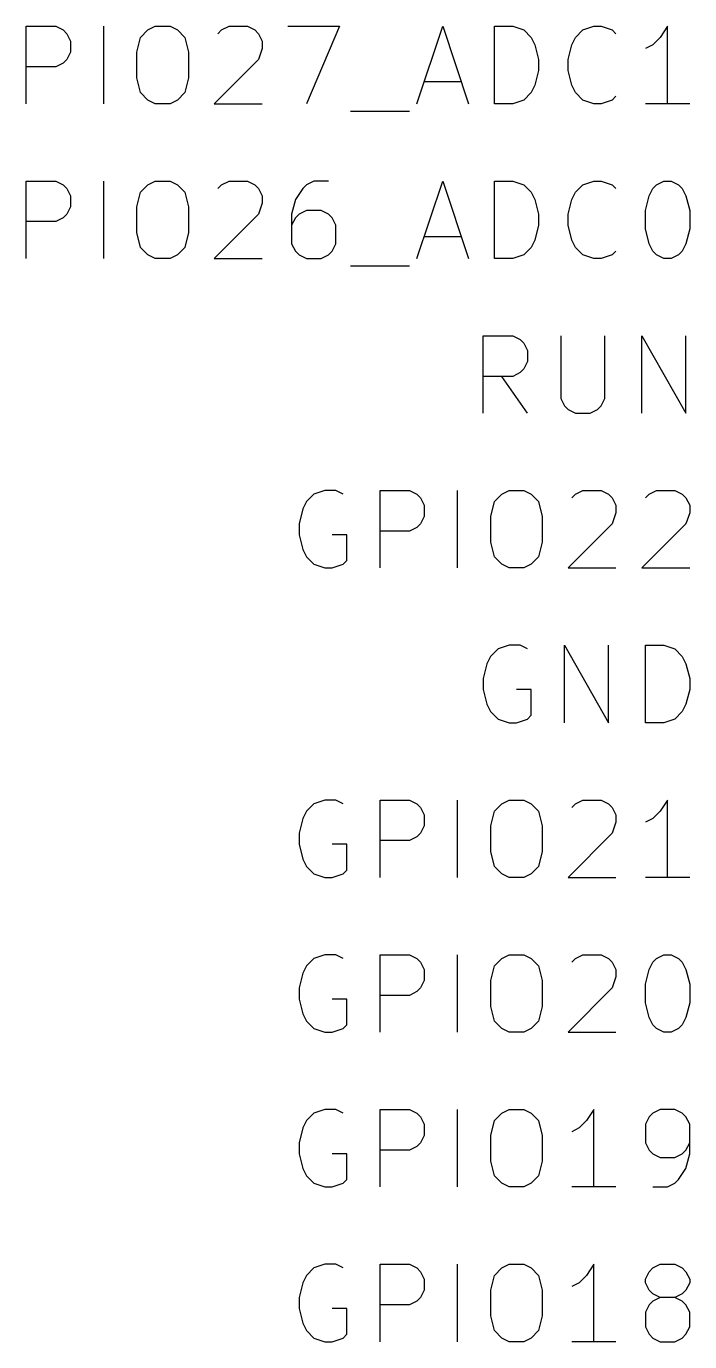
# Model space of a CAD drawing. Extents: x 0.4 to 11.3, y -7.9 to -0.4.
# Drawn here: x 5.742 to 6.17, y -3.173 to -2.323 of the extents above; entities that cross this region are included whole.
import ezdxf

# ---------------------------------------------------------------- set-up
doc = ezdxf.new("R2010")
doc.units = 0
doc.header["$MEASUREMENT"] = 0
doc.layers.add('CYAN2', color=4, linetype='CONTINUOUS')

msp = doc.modelspace()

# ---------------------------------------------------------------- linework, layer by layer
at = {"layer": 'CYAN2', "linetype": 'CONTINUOUS'}
for p, q in [((5.7419, -2.37313), (5.7419, -2.32313)), ((5.7419, -2.32313), (5.76095, -2.32313)), ((5.7419, -2.37313), (5.7419, -2.32313)), ((5.7419, -2.32313), (5.76095, -2.32313)), ((5.76095, -2.32313), (5.76571, -2.32551)), ((5.76095, -2.32313), (5.76571, -2.32551)), ((5.76571, -2.32551), (5.76809, -2.32789)), ((5.76571, -2.32551), (5.76809, -2.32789)), ((5.76809, -2.32789), (5.77047, -2.33265)), ((5.76809, -2.32789), (5.77047, -2.33265)), ((5.7919, -2.37313), (5.7919, -2.32313)), ((5.7919, -2.37313), (5.7919, -2.32313)), ((5.81571, -2.33028), (5.82048, -2.32551)), ((5.81571, -2.33028), (5.82048, -2.32551)), ((5.82048, -2.32551), (5.82524, -2.32313)), ((5.82048, -2.32551), (5.82524, -2.32313)), ((5.82524, -2.32313), (5.83476, -2.32313)), ((5.82524, -2.32313), (5.83476, -2.32313)), ((5.83476, -2.32313), (5.83952, -2.32551)), ((5.83476, -2.32313), (5.83952, -2.32551)), ((5.83952, -2.32551), (5.84428, -2.33028)), ((5.83952, -2.32551), (5.84428, -2.33028)), ((5.86572, -2.32789), (5.86809, -2.32551)), ((5.86572, -2.32789), (5.86809, -2.32551)), ((5.86809, -2.32551), (5.87286, -2.32313)), ((5.86809, -2.32551), (5.87286, -2.32313)), ((5.87286, -2.32313), (5.88476, -2.32313)), ((5.87286, -2.32313), (5.88476, -2.32313)), ((5.88476, -2.32313), (5.88952, -2.32551)), ((5.88476, -2.32313), (5.88952, -2.32551)), ((5.88952, -2.32551), (5.89191, -2.32789)), ((5.88952, -2.32551), (5.89191, -2.32789)), ((5.89191, -2.32789), (5.89429, -2.33265)), ((5.89191, -2.32789), (5.89429, -2.33265)), ((5.91095, -2.32313), (5.94428, -2.32313)), ((5.91095, -2.32313), (5.94428, -2.32313)), ((5.94428, -2.32313), (5.92286, -2.37313)), ((5.94428, -2.32313), (5.92286, -2.37313)), ((5.99428, -2.37313), (6.01095, -2.32313)), ((5.99428, -2.37313), (6.01095, -2.32313)), ((6.01095, -2.32313), (6.02762, -2.37313)), ((6.01095, -2.32313), (6.02762, -2.37313)), ((6.04428, -2.37313), (6.04428, -2.32313)), ((6.04428, -2.32313), (6.05619, -2.32313)), ((6.04428, -2.37313), (6.04428, -2.32313)), ((6.04428, -2.32313), (6.05619, -2.32313)), ((6.05619, -2.32313), (6.06333, -2.32551)), ((6.05619, -2.32313), (6.06333, -2.32551)), ((6.06333, -2.32551), (6.06809, -2.33028)), ((6.06333, -2.32551), (6.06809, -2.33028)), ((6.09667, -2.33028), (6.10143, -2.32551)), ((6.09667, -2.33028), (6.10143, -2.32551)), ((6.10143, -2.32551), (6.10857, -2.32313)), ((6.10143, -2.32551), (6.10857, -2.32313)), ((6.10857, -2.32313), (6.11333, -2.32313)), ((6.10857, -2.32313), (6.11333, -2.32313)), ((6.11333, -2.32313), (6.12048, -2.32551)), ((6.11333, -2.32313), (6.12048, -2.32551)), ((6.12048, -2.32551), (6.12285, -2.32789)), ((6.12048, -2.32551), (6.12285, -2.32789)), ((6.15619, -2.32313), (6.15143, -2.33028)), ((6.15619, -2.32313), (6.15143, -2.33028)), ((6.15619, -2.37313), (6.15619, -2.32313)), ((6.15619, -2.37313), (6.15619, -2.32313)), ((5.77047, -2.33265), (5.77047, -2.3398)), ((5.77047, -2.33265), (5.77047, -2.3398)), ((5.81333, -2.3398), (5.81571, -2.33028)), ((5.81333, -2.3398), (5.81571, -2.33028)), ((5.84428, -2.33028), (5.84667, -2.3398)), ((5.84428, -2.33028), (5.84667, -2.3398)), ((5.89429, -2.33742), (5.89191, -2.34456)), ((5.89429, -2.33742), (5.89191, -2.34456)), ((5.89429, -2.33265), (5.89429, -2.33742)), ((5.89429, -2.33265), (5.89429, -2.33742)), ((6.06809, -2.33028), (6.07048, -2.33504)), ((6.06809, -2.33028), (6.07048, -2.33504)), ((6.07048, -2.33504), (6.07285, -2.34456)), ((6.07048, -2.33504), (6.07285, -2.34456)), ((6.09191, -2.34456), (6.09428, -2.33504)), ((6.09191, -2.34456), (6.09428, -2.33504)), ((6.09428, -2.33504), (6.09667, -2.33028)), ((6.09428, -2.33504), (6.09667, -2.33028)), ((6.14667, -2.33504), (6.14191, -2.33742)), ((6.14667, -2.33504), (6.14191, -2.33742)), ((6.15143, -2.33028), (6.14667, -2.33504)), ((6.15143, -2.33028), (6.14667, -2.33504)), ((5.76809, -2.34456), (5.76571, -2.34694)), ((5.76809, -2.34456), (5.76571, -2.34694)), ((5.77047, -2.3398), (5.76809, -2.34456)), ((5.77047, -2.3398), (5.76809, -2.34456)), ((5.81333, -2.35646), (5.81333, -2.3398)), ((5.81333, -2.35646), (5.81333, -2.3398)), ((5.84667, -2.3398), (5.84667, -2.35646)), ((5.84667, -2.3398), (5.84667, -2.35646)), ((5.89191, -2.34456), (5.86333, -2.37313)), ((5.89191, -2.34456), (5.86333, -2.37313)), ((6.07285, -2.34456), (6.07285, -2.3517)), ((6.07285, -2.34456), (6.07285, -2.3517)), ((6.09191, -2.3517), (6.09191, -2.34456)), ((6.09191, -2.3517), (6.09191, -2.34456)), ((5.76095, -2.34932), (5.7419, -2.34932)), ((5.76095, -2.34932), (5.7419, -2.34932)), ((5.76571, -2.34694), (5.76095, -2.34932)), ((5.76571, -2.34694), (5.76095, -2.34932)), ((6.07285, -2.3517), (6.07048, -2.36122)), ((6.07285, -2.3517), (6.07048, -2.36122)), ((6.09428, -2.36122), (6.09191, -2.3517)), ((6.09428, -2.36122), (6.09191, -2.3517)), ((5.81571, -2.36599), (5.81333, -2.35646)), ((5.81571, -2.36599), (5.81333, -2.35646)), ((5.84667, -2.35646), (5.84428, -2.36599)), ((5.84667, -2.35646), (5.84428, -2.36599)), ((5.99905, -2.35885), (6.02285, -2.35885)), ((5.99905, -2.35885), (6.02285, -2.35885)), ((6.07048, -2.36122), (6.06809, -2.36599)), ((6.07048, -2.36122), (6.06809, -2.36599)), ((6.09667, -2.36599), (6.09428, -2.36122)), ((6.09667, -2.36599), (6.09428, -2.36122)), ((5.82048, -2.37075), (5.81571, -2.36599)), ((5.82048, -2.37075), (5.81571, -2.36599)), ((5.82524, -2.37313), (5.82048, -2.37075)), ((5.82524, -2.37313), (5.82048, -2.37075)), ((5.83952, -2.37075), (5.83476, -2.37313)), ((5.83952, -2.37075), (5.83476, -2.37313)), ((5.84428, -2.36599), (5.83952, -2.37075)), ((5.84428, -2.36599), (5.83952, -2.37075)), ((6.06333, -2.37075), (6.05619, -2.37313)), ((6.06333, -2.37075), (6.05619, -2.37313)), ((6.06809, -2.36599), (6.06333, -2.37075)), ((6.06809, -2.36599), (6.06333, -2.37075)), ((6.10143, -2.37075), (6.09667, -2.36599)), ((6.10143, -2.37075), (6.09667, -2.36599)), ((6.10857, -2.37313), (6.10143, -2.37075)), ((6.10857, -2.37313), (6.10143, -2.37075)), ((6.12048, -2.37075), (6.11333, -2.37313)), ((6.12048, -2.37075), (6.11333, -2.37313)), ((6.12285, -2.36837), (6.12048, -2.37075)), ((6.12285, -2.36837), (6.12048, -2.37075)), ((5.83476, -2.37313), (5.82524, -2.37313)), ((5.83476, -2.37313), (5.82524, -2.37313)), ((5.86333, -2.37313), (5.89429, -2.37313)), ((5.86333, -2.37313), (5.89429, -2.37313)), ((5.95143, -2.37789), (5.98952, -2.37789)), ((5.95143, -2.37789), (5.98952, -2.37789)), ((6.05619, -2.37313), (6.04428, -2.37313)), ((6.05619, -2.37313), (6.04428, -2.37313)), ((6.11333, -2.37313), (6.10857, -2.37313)), ((6.11333, -2.37313), (6.10857, -2.37313)), ((6.17048, -2.37313), (6.14191, -2.37313)), ((6.17048, -2.37313), (6.14191, -2.37313)), ((5.7419, -2.47313), (5.7419, -2.42313)), ((5.7419, -2.42313), (5.76095, -2.42313)), ((5.7419, -2.47313), (5.7419, -2.42313)), ((5.7419, -2.42313), (5.76095, -2.42313)), ((5.76095, -2.42313), (5.76571, -2.42551)), ((5.76095, -2.42313), (5.76571, -2.42551)), ((5.76571, -2.42551), (5.76809, -2.42789)), ((5.76571, -2.42551), (5.76809, -2.42789)), ((5.76809, -2.42789), (5.77047, -2.43265)), ((5.76809, -2.42789), (5.77047, -2.43265)), ((5.7919, -2.47313), (5.7919, -2.42313)), ((5.7919, -2.47313), (5.7919, -2.42313)), ((5.81333, -2.4398), (5.81571, -2.43028)), ((5.81333, -2.4398), (5.81571, -2.43028)), ((5.81571, -2.43028), (5.82048, -2.42551)), ((5.81571, -2.43028), (5.82048, -2.42551)), ((5.82048, -2.42551), (5.82524, -2.42313)), ((5.82048, -2.42551), (5.82524, -2.42313)), ((5.82524, -2.42313), (5.83476, -2.42313)), ((5.82524, -2.42313), (5.83476, -2.42313)), ((5.83476, -2.42313), (5.83952, -2.42551)), ((5.83476, -2.42313), (5.83952, -2.42551)), ((5.83952, -2.42551), (5.84428, -2.43028)), ((5.83952, -2.42551), (5.84428, -2.43028)), ((5.84428, -2.43028), (5.84667, -2.4398)), ((5.84428, -2.43028), (5.84667, -2.4398)), ((5.86572, -2.42789), (5.86809, -2.42551)), ((5.86572, -2.42789), (5.86809, -2.42551)), ((5.86809, -2.42551), (5.87286, -2.42313)), ((5.86809, -2.42551), (5.87286, -2.42313)), ((5.87286, -2.42313), (5.88476, -2.42313)), ((5.87286, -2.42313), (5.88476, -2.42313)), ((5.88476, -2.42313), (5.88952, -2.42551)), ((5.88476, -2.42313), (5.88952, -2.42551)), ((5.88952, -2.42551), (5.89191, -2.42789)), ((5.88952, -2.42551), (5.89191, -2.42789)), ((5.89191, -2.42789), (5.89429, -2.43265)), ((5.89191, -2.42789), (5.89429, -2.43265)), ((5.92048, -2.42789), (5.91571, -2.43504)), ((5.92048, -2.42789), (5.91571, -2.43504)), ((5.92286, -2.42551), (5.92048, -2.42789)), ((5.92286, -2.42551), (5.92048, -2.42789)), ((5.92762, -2.42313), (5.92286, -2.42551)), ((5.92762, -2.42313), (5.92286, -2.42551)), ((5.93714, -2.42313), (5.92762, -2.42313)), ((5.93714, -2.42313), (5.92762, -2.42313)), ((5.99428, -2.47313), (6.01095, -2.42313)), ((5.99428, -2.47313), (6.01095, -2.42313)), ((6.01095, -2.42313), (6.02762, -2.47313)), ((6.01095, -2.42313), (6.02762, -2.47313)), ((6.04428, -2.47313), (6.04428, -2.42313)), ((6.04428, -2.42313), (6.05619, -2.42313)), ((6.04428, -2.47313), (6.04428, -2.42313)), ((6.04428, -2.42313), (6.05619, -2.42313)), ((6.05619, -2.42313), (6.06333, -2.42551)), ((6.05619, -2.42313), (6.06333, -2.42551)), ((6.06333, -2.42551), (6.06809, -2.43028)), ((6.06333, -2.42551), (6.06809, -2.43028)), ((6.06809, -2.43028), (6.07048, -2.43504)), ((6.06809, -2.43028), (6.07048, -2.43504)), ((6.09428, -2.43504), (6.09667, -2.43028)), ((6.09428, -2.43504), (6.09667, -2.43028)), ((6.09667, -2.43028), (6.10143, -2.42551)), ((6.09667, -2.43028), (6.10143, -2.42551)), ((6.10143, -2.42551), (6.10857, -2.42313)), ((6.10143, -2.42551), (6.10857, -2.42313)), ((6.10857, -2.42313), (6.11333, -2.42313)), ((6.10857, -2.42313), (6.11333, -2.42313)), ((6.11333, -2.42313), (6.12048, -2.42551)), ((6.11333, -2.42313), (6.12048, -2.42551)), ((6.12048, -2.42551), (6.12285, -2.42789)), ((6.12048, -2.42551), (6.12285, -2.42789)), ((6.14428, -2.43265), (6.14667, -2.42789)), ((6.14428, -2.43265), (6.14667, -2.42789)), ((6.14667, -2.42789), (6.14905, -2.42551)), ((6.14667, -2.42789), (6.14905, -2.42551)), ((6.14905, -2.42551), (6.15381, -2.42313)), ((6.14905, -2.42551), (6.15381, -2.42313)), ((6.15381, -2.42313), (6.15857, -2.42313)), ((6.15381, -2.42313), (6.15857, -2.42313)), ((6.15857, -2.42313), (6.16333, -2.42551)), ((6.15857, -2.42313), (6.16333, -2.42551)), ((6.16333, -2.42551), (6.16571, -2.42789)), ((6.16333, -2.42551), (6.16571, -2.42789)), ((6.16571, -2.42789), (6.16809, -2.43265)), ((6.16571, -2.42789), (6.16809, -2.43265)), ((5.77047, -2.43265), (5.77047, -2.4398)), ((5.77047, -2.43265), (5.77047, -2.4398)), ((5.89429, -2.43742), (5.89191, -2.44456)), ((5.89429, -2.43742), (5.89191, -2.44456)), ((5.89429, -2.43265), (5.89429, -2.43742)), ((5.89429, -2.43265), (5.89429, -2.43742)), ((5.91571, -2.43504), (5.91333, -2.44456)), ((5.91571, -2.43504), (5.91333, -2.44456)), ((6.07048, -2.43504), (6.07285, -2.44456)), ((6.07048, -2.43504), (6.07285, -2.44456)), ((6.09191, -2.44456), (6.09428, -2.43504)), ((6.09191, -2.44456), (6.09428, -2.43504)), ((6.14191, -2.44218), (6.14428, -2.43265)), ((6.14191, -2.44218), (6.14428, -2.43265)), ((6.16809, -2.43265), (6.17048, -2.44218)), ((6.16809, -2.43265), (6.17048, -2.44218)), ((5.76571, -2.44694), (5.76095, -2.44932)), ((5.76571, -2.44694), (5.76095, -2.44932)), ((5.76809, -2.44456), (5.76571, -2.44694)), ((5.76809, -2.44456), (5.76571, -2.44694)), ((5.77047, -2.4398), (5.76809, -2.44456)), ((5.77047, -2.4398), (5.76809, -2.44456)), ((5.81333, -2.45646), (5.81333, -2.4398)), ((5.81333, -2.45646), (5.81333, -2.4398)), ((5.84667, -2.4398), (5.84667, -2.45646)), ((5.84667, -2.4398), (5.84667, -2.45646)), ((5.89191, -2.44456), (5.86333, -2.47313)), ((5.89191, -2.44456), (5.86333, -2.47313)), ((5.91333, -2.44456), (5.91333, -2.46361)), ((5.91333, -2.44456), (5.91333, -2.46361)), ((5.91571, -2.44694), (5.91333, -2.4517)), ((5.91571, -2.44694), (5.91333, -2.4517)), ((5.91809, -2.44456), (5.91571, -2.44694)), ((5.91809, -2.44456), (5.91571, -2.44694)), ((5.92286, -2.44218), (5.91809, -2.44456)), ((5.92286, -2.44218), (5.91809, -2.44456)), ((5.93238, -2.44218), (5.92286, -2.44218)), ((5.93238, -2.44218), (5.92286, -2.44218)), ((5.93714, -2.44456), (5.93238, -2.44218)), ((5.93714, -2.44456), (5.93238, -2.44218)), ((5.93952, -2.44694), (5.93714, -2.44456)), ((5.93952, -2.44694), (5.93714, -2.44456)), ((5.94191, -2.4517), (5.93952, -2.44694)), ((5.94191, -2.4517), (5.93952, -2.44694)), ((6.07285, -2.44456), (6.07285, -2.4517)), ((6.07285, -2.44456), (6.07285, -2.4517)), ((6.09191, -2.4517), (6.09191, -2.44456)), ((6.09191, -2.4517), (6.09191, -2.44456)), ((6.14191, -2.45408), (6.14191, -2.44218)), ((6.14191, -2.45408), (6.14191, -2.44218)), ((6.17048, -2.44218), (6.17048, -2.45408)), ((6.17048, -2.44218), (6.17048, -2.45408)), ((5.76095, -2.44932), (5.7419, -2.44932)), ((5.76095, -2.44932), (5.7419, -2.44932)), ((5.81571, -2.46599), (5.81333, -2.45646)), ((5.81571, -2.46599), (5.81333, -2.45646)), ((5.84667, -2.45646), (5.84428, -2.46599)), ((5.84667, -2.45646), (5.84428, -2.46599)), ((5.94191, -2.46361), (5.94191, -2.4517)), ((5.94191, -2.46361), (5.94191, -2.4517)), ((6.07285, -2.4517), (6.07048, -2.46122)), ((6.07285, -2.4517), (6.07048, -2.46122)), ((6.09428, -2.46122), (6.09191, -2.4517)), ((6.09428, -2.46122), (6.09191, -2.4517)), ((6.14428, -2.46361), (6.14191, -2.45408)), ((6.14428, -2.46361), (6.14191, -2.45408)), ((6.17048, -2.45408), (6.16809, -2.46361)), ((6.17048, -2.45408), (6.16809, -2.46361)), ((5.91333, -2.46361), (5.91571, -2.46837)), ((5.91333, -2.46361), (5.91571, -2.46837)), ((5.93952, -2.46837), (5.94191, -2.46361)), ((5.93952, -2.46837), (5.94191, -2.46361)), ((5.99905, -2.45885), (6.02285, -2.45885)), ((5.99905, -2.45885), (6.02285, -2.45885)), ((6.07048, -2.46122), (6.06809, -2.46599)), ((6.07048, -2.46122), (6.06809, -2.46599)), ((6.09667, -2.46599), (6.09428, -2.46122)), ((6.09667, -2.46599), (6.09428, -2.46122)), ((6.14667, -2.46837), (6.14428, -2.46361)), ((6.14667, -2.46837), (6.14428, -2.46361)), ((6.16809, -2.46361), (6.16571, -2.46837)), ((6.16809, -2.46361), (6.16571, -2.46837)), ((5.82048, -2.47075), (5.81571, -2.46599)), ((5.82048, -2.47075), (5.81571, -2.46599)), ((5.82524, -2.47313), (5.82048, -2.47075)), ((5.82524, -2.47313), (5.82048, -2.47075)), ((5.83476, -2.47313), (5.82524, -2.47313)), ((5.83476, -2.47313), (5.82524, -2.47313)), ((5.83952, -2.47075), (5.83476, -2.47313)), ((5.83952, -2.47075), (5.83476, -2.47313)), ((5.84428, -2.46599), (5.83952, -2.47075)), ((5.84428, -2.46599), (5.83952, -2.47075)), ((5.86333, -2.47313), (5.89429, -2.47313)), ((5.86333, -2.47313), (5.89429, -2.47313)), ((5.91571, -2.46837), (5.91809, -2.47075)), ((5.91571, -2.46837), (5.91809, -2.47075)), ((5.91809, -2.47075), (5.92286, -2.47313)), ((5.91809, -2.47075), (5.92286, -2.47313)), ((5.92286, -2.47313), (5.93238, -2.47313)), ((5.92286, -2.47313), (5.93238, -2.47313)), ((5.93238, -2.47313), (5.93714, -2.47075)), ((5.93238, -2.47313), (5.93714, -2.47075)), ((5.93714, -2.47075), (5.93952, -2.46837)), ((5.93714, -2.47075), (5.93952, -2.46837)), ((6.05619, -2.47313), (6.04428, -2.47313)), ((6.05619, -2.47313), (6.04428, -2.47313)), ((6.06333, -2.47075), (6.05619, -2.47313)), ((6.06333, -2.47075), (6.05619, -2.47313)), ((6.06809, -2.46599), (6.06333, -2.47075)), ((6.06809, -2.46599), (6.06333, -2.47075)), ((6.10143, -2.47075), (6.09667, -2.46599)), ((6.10143, -2.47075), (6.09667, -2.46599)), ((6.10857, -2.47313), (6.10143, -2.47075)), ((6.10857, -2.47313), (6.10143, -2.47075)), ((6.11333, -2.47313), (6.10857, -2.47313)), ((6.11333, -2.47313), (6.10857, -2.47313)), ((6.12048, -2.47075), (6.11333, -2.47313)), ((6.12048, -2.47075), (6.11333, -2.47313)), ((6.12285, -2.46837), (6.12048, -2.47075)), ((6.12285, -2.46837), (6.12048, -2.47075)), ((6.14905, -2.47075), (6.14667, -2.46837)), ((6.14905, -2.47075), (6.14667, -2.46837)), ((6.15381, -2.47313), (6.14905, -2.47075)), ((6.15381, -2.47313), (6.14905, -2.47075)), ((6.15857, -2.47313), (6.15381, -2.47313)), ((6.15857, -2.47313), (6.15381, -2.47313)), ((6.16333, -2.47075), (6.15857, -2.47313)), ((6.16333, -2.47075), (6.15857, -2.47313)), ((6.16571, -2.46837), (6.16333, -2.47075)), ((6.16571, -2.46837), (6.16333, -2.47075)), ((5.95143, -2.47789), (5.98952, -2.47789)), ((5.95143, -2.47789), (5.98952, -2.47789)), ((6.03714, -2.57313), (6.03714, -2.52313)), ((6.03714, -2.52313), (6.05619, -2.52313)), ((6.03714, -2.57313), (6.03714, -2.52313)), ((6.03714, -2.52313), (6.05619, -2.52313)), ((6.05619, -2.52313), (6.06095, -2.52551)), ((6.05619, -2.52313), (6.06095, -2.52551)), ((6.08714, -2.52313), (6.08714, -2.56361)), ((6.08714, -2.52313), (6.08714, -2.56361)), ((6.11571, -2.56361), (6.11571, -2.52313)), ((6.11571, -2.56361), (6.11571, -2.52313)), ((6.13952, -2.57313), (6.13952, -2.52313)), ((6.13952, -2.52313), (6.16809, -2.57313)), ((6.13952, -2.57313), (6.13952, -2.52313)), ((6.13952, -2.52313), (6.16809, -2.57313)), ((6.16809, -2.57313), (6.16809, -2.52313)), ((6.16809, -2.57313), (6.16809, -2.52313)), ((6.06095, -2.52551), (6.06333, -2.52789)), ((6.06095, -2.52551), (6.06333, -2.52789)), ((6.06333, -2.52789), (6.06571, -2.53265)), ((6.06333, -2.52789), (6.06571, -2.53265)), ((6.06571, -2.53265), (6.06571, -2.5398)), ((6.06571, -2.53265), (6.06571, -2.5398)), ((6.06571, -2.5398), (6.06333, -2.54456)), ((6.06571, -2.5398), (6.06333, -2.54456)), ((6.05619, -2.54932), (6.03714, -2.54932)), ((6.05619, -2.54932), (6.03714, -2.54932)), ((6.06571, -2.57313), (6.04904, -2.54932)), ((6.06571, -2.57313), (6.04904, -2.54932)), ((6.06095, -2.54694), (6.05619, -2.54932)), ((6.06095, -2.54694), (6.05619, -2.54932)), ((6.06333, -2.54456), (6.06095, -2.54694)), ((6.06333, -2.54456), (6.06095, -2.54694)), ((6.08714, -2.56361), (6.08952, -2.56837)), ((6.08714, -2.56361), (6.08952, -2.56837)), ((6.11333, -2.56837), (6.11571, -2.56361)), ((6.11333, -2.56837), (6.11571, -2.56361)), ((6.08952, -2.56837), (6.0919, -2.57075)), ((6.08952, -2.56837), (6.0919, -2.57075)), ((6.0919, -2.57075), (6.09666, -2.57313)), ((6.0919, -2.57075), (6.09666, -2.57313)), ((6.09666, -2.57313), (6.10619, -2.57313)), ((6.09666, -2.57313), (6.10619, -2.57313)), ((6.10619, -2.57313), (6.11095, -2.57075)), ((6.10619, -2.57313), (6.11095, -2.57075)), ((6.11095, -2.57075), (6.11333, -2.56837)), ((6.11095, -2.57075), (6.11333, -2.56837)), ((5.92762, -2.62551), (5.92285, -2.63028)), ((5.92762, -2.62551), (5.92285, -2.63028)), ((5.93476, -2.62313), (5.92762, -2.62551)), ((5.93476, -2.62313), (5.92762, -2.62551)), ((5.9419, -2.62313), (5.93476, -2.62313)), ((5.9419, -2.62313), (5.93476, -2.62313)), ((5.94667, -2.62551), (5.9419, -2.62313)), ((5.94667, -2.62551), (5.9419, -2.62313)), ((5.97047, -2.67313), (5.97047, -2.62313)), ((5.97047, -2.62313), (5.98952, -2.62313)), ((5.97047, -2.67313), (5.97047, -2.62313)), ((5.97047, -2.62313), (5.98952, -2.62313)), ((5.98952, -2.62313), (5.99428, -2.62551)), ((5.98952, -2.62313), (5.99428, -2.62551)), ((5.99428, -2.62551), (5.99667, -2.62789)), ((5.99428, -2.62551), (5.99667, -2.62789)), ((6.02047, -2.67313), (6.02047, -2.62313)), ((6.02047, -2.67313), (6.02047, -2.62313)), ((6.04428, -2.63028), (6.04905, -2.62551)), ((6.04428, -2.63028), (6.04905, -2.62551)), ((6.04905, -2.62551), (6.05381, -2.62313)), ((6.04905, -2.62551), (6.05381, -2.62313)), ((6.05381, -2.62313), (6.06333, -2.62313)), ((6.05381, -2.62313), (6.06333, -2.62313)), ((6.06333, -2.62313), (6.06809, -2.62551)), ((6.06333, -2.62313), (6.06809, -2.62551)), ((6.06809, -2.62551), (6.07285, -2.63028)), ((6.06809, -2.62551), (6.07285, -2.63028)), ((6.09429, -2.62789), (6.09667, -2.62551)), ((6.09429, -2.62789), (6.09667, -2.62551)), ((6.09667, -2.62551), (6.10143, -2.62313)), ((6.09667, -2.62551), (6.10143, -2.62313)), ((6.10143, -2.62313), (6.11333, -2.62313)), ((6.10143, -2.62313), (6.11333, -2.62313)), ((6.11333, -2.62313), (6.11809, -2.62551)), ((6.11333, -2.62313), (6.11809, -2.62551)), ((6.11809, -2.62551), (6.12048, -2.62789)), ((6.11809, -2.62551), (6.12048, -2.62789)), ((6.14191, -2.62789), (6.14428, -2.62551)), ((6.14191, -2.62789), (6.14428, -2.62551)), ((6.14428, -2.62551), (6.14905, -2.62313)), ((6.14428, -2.62551), (6.14905, -2.62313)), ((6.14905, -2.62313), (6.16095, -2.62313)), ((6.14905, -2.62313), (6.16095, -2.62313)), ((6.16095, -2.62313), (6.16571, -2.62551)), ((6.16095, -2.62313), (6.16571, -2.62551)), ((6.16571, -2.62551), (6.16809, -2.62789)), ((6.16571, -2.62551), (6.16809, -2.62789)), ((5.92285, -2.63028), (5.92047, -2.63504)), ((5.92285, -2.63028), (5.92047, -2.63504)), ((5.99667, -2.62789), (5.99904, -2.63265)), ((5.99667, -2.62789), (5.99904, -2.63265)), ((5.99904, -2.63265), (5.99904, -2.6398)), ((5.99904, -2.63265), (5.99904, -2.6398)), ((6.04191, -2.6398), (6.04428, -2.63028)), ((6.04191, -2.6398), (6.04428, -2.63028)), ((6.07285, -2.63028), (6.07524, -2.6398)), ((6.07285, -2.63028), (6.07524, -2.6398)), ((6.12048, -2.62789), (6.12286, -2.63265)), ((6.12048, -2.62789), (6.12286, -2.63265)), ((6.12286, -2.63265), (6.12286, -2.63742)), ((6.12286, -2.63265), (6.12286, -2.63742)), ((6.16809, -2.62789), (6.17048, -2.63265)), ((6.16809, -2.62789), (6.17048, -2.63265)), ((6.17048, -2.63265), (6.17048, -2.63742)), ((6.17048, -2.63265), (6.17048, -2.63742)), ((5.92047, -2.63504), (5.91809, -2.64456)), ((5.92047, -2.63504), (5.91809, -2.64456)), ((5.99904, -2.6398), (5.99667, -2.64456)), ((5.99904, -2.6398), (5.99667, -2.64456)), ((6.04191, -2.65646), (6.04191, -2.6398)), ((6.04191, -2.65646), (6.04191, -2.6398)), ((6.07524, -2.6398), (6.07524, -2.65646)), ((6.07524, -2.6398), (6.07524, -2.65646)), ((6.12286, -2.63742), (6.12048, -2.64456)), ((6.12286, -2.63742), (6.12048, -2.64456)), ((6.17048, -2.63742), (6.16809, -2.64456)), ((6.17048, -2.63742), (6.16809, -2.64456)), ((5.91809, -2.64456), (5.91809, -2.6517)), ((5.91809, -2.64456), (5.91809, -2.6517)), ((5.91809, -2.6517), (5.92047, -2.66122)), ((5.91809, -2.6517), (5.92047, -2.66122)), ((5.94904, -2.6517), (5.93952, -2.6517)), ((5.94904, -2.6517), (5.93952, -2.6517)), ((5.94904, -2.66837), (5.94904, -2.6517)), ((5.94904, -2.66837), (5.94904, -2.6517)), ((5.98952, -2.64932), (5.97047, -2.64932)), ((5.98952, -2.64932), (5.97047, -2.64932)), ((5.99428, -2.64694), (5.98952, -2.64932)), ((5.99428, -2.64694), (5.98952, -2.64932)), ((5.99667, -2.64456), (5.99428, -2.64694)), ((5.99667, -2.64456), (5.99428, -2.64694)), ((6.12048, -2.64456), (6.09191, -2.67313)), ((6.12048, -2.64456), (6.09191, -2.67313)), ((6.16809, -2.64456), (6.13952, -2.67313)), ((6.16809, -2.64456), (6.13952, -2.67313)), ((6.04428, -2.66599), (6.04191, -2.65646)), ((6.04428, -2.66599), (6.04191, -2.65646)), ((6.07524, -2.65646), (6.07285, -2.66599)), ((6.07524, -2.65646), (6.07285, -2.66599)), ((5.92047, -2.66122), (5.92285, -2.66599)), ((5.92047, -2.66122), (5.92285, -2.66599)), ((5.92285, -2.66599), (5.92762, -2.67075)), ((5.92285, -2.66599), (5.92762, -2.67075)), ((5.94667, -2.67075), (5.94904, -2.66837)), ((5.94667, -2.67075), (5.94904, -2.66837)), ((6.04905, -2.67075), (6.04428, -2.66599)), ((6.04905, -2.67075), (6.04428, -2.66599)), ((6.07285, -2.66599), (6.06809, -2.67075)), ((6.07285, -2.66599), (6.06809, -2.67075)), ((5.92762, -2.67075), (5.93476, -2.67313)), ((5.92762, -2.67075), (5.93476, -2.67313)), ((5.93476, -2.67313), (5.93952, -2.67313)), ((5.93476, -2.67313), (5.93952, -2.67313)), ((5.93952, -2.67313), (5.94667, -2.67075)), ((5.93952, -2.67313), (5.94667, -2.67075)), ((6.05381, -2.67313), (6.04905, -2.67075)), ((6.05381, -2.67313), (6.04905, -2.67075)), ((6.06333, -2.67313), (6.05381, -2.67313)), ((6.06333, -2.67313), (6.05381, -2.67313)), ((6.06809, -2.67075), (6.06333, -2.67313)), ((6.06809, -2.67075), (6.06333, -2.67313)), ((6.09191, -2.67313), (6.12286, -2.67313)), ((6.09191, -2.67313), (6.12286, -2.67313)), ((6.13952, -2.67313), (6.17048, -2.67313)), ((6.13952, -2.67313), (6.17048, -2.67313)), ((6.04667, -2.72551), (6.0419, -2.73028)), ((6.04667, -2.72551), (6.0419, -2.73028)), ((6.05381, -2.72313), (6.04667, -2.72551)), ((6.05381, -2.72313), (6.04667, -2.72551)), ((6.06095, -2.72313), (6.05381, -2.72313)), ((6.06095, -2.72313), (6.05381, -2.72313)), ((6.06571, -2.72551), (6.06095, -2.72313)), ((6.06571, -2.72551), (6.06095, -2.72313)), ((6.08952, -2.77313), (6.08952, -2.72313)), ((6.08952, -2.72313), (6.11809, -2.77313)), ((6.08952, -2.77313), (6.08952, -2.72313)), ((6.08952, -2.72313), (6.11809, -2.77313)), ((6.11809, -2.77313), (6.11809, -2.72313)), ((6.11809, -2.77313), (6.11809, -2.72313)), ((6.1419, -2.77313), (6.1419, -2.72313)), ((6.1419, -2.72313), (6.15381, -2.72313)), ((6.1419, -2.77313), (6.1419, -2.72313)), ((6.1419, -2.72313), (6.15381, -2.72313)), ((6.15381, -2.72313), (6.16095, -2.72551)), ((6.15381, -2.72313), (6.16095, -2.72551)), ((6.16095, -2.72551), (6.16571, -2.73028)), ((6.16095, -2.72551), (6.16571, -2.73028)), ((6.03952, -2.73504), (6.03714, -2.74456)), ((6.03952, -2.73504), (6.03714, -2.74456)), ((6.0419, -2.73028), (6.03952, -2.73504)), ((6.0419, -2.73028), (6.03952, -2.73504)), ((6.16571, -2.73028), (6.16809, -2.73504)), ((6.16571, -2.73028), (6.16809, -2.73504)), ((6.16809, -2.73504), (6.17047, -2.74456)), ((6.16809, -2.73504), (6.17047, -2.74456)), ((6.03714, -2.74456), (6.03714, -2.7517)), ((6.03714, -2.74456), (6.03714, -2.7517)), ((6.17047, -2.74456), (6.17047, -2.7517)), ((6.17047, -2.74456), (6.17047, -2.7517)), ((6.03714, -2.7517), (6.03952, -2.76122)), ((6.03714, -2.7517), (6.03952, -2.76122)), ((6.06809, -2.7517), (6.05857, -2.7517)), ((6.06809, -2.7517), (6.05857, -2.7517)), ((6.06809, -2.76837), (6.06809, -2.7517)), ((6.06809, -2.76837), (6.06809, -2.7517)), ((6.17047, -2.7517), (6.16809, -2.76122)), ((6.17047, -2.7517), (6.16809, -2.76122)), ((6.03952, -2.76122), (6.0419, -2.76599)), ((6.03952, -2.76122), (6.0419, -2.76599)), ((6.16809, -2.76122), (6.16571, -2.76599)), ((6.16809, -2.76122), (6.16571, -2.76599)), ((6.0419, -2.76599), (6.04667, -2.77075)), ((6.0419, -2.76599), (6.04667, -2.77075)), ((6.04667, -2.77075), (6.05381, -2.77313)), ((6.04667, -2.77075), (6.05381, -2.77313)), ((6.05857, -2.77313), (6.06571, -2.77075)), ((6.05857, -2.77313), (6.06571, -2.77075)), ((6.06571, -2.77075), (6.06809, -2.76837)), ((6.06571, -2.77075), (6.06809, -2.76837)), ((6.16095, -2.77075), (6.15381, -2.77313)), ((6.16095, -2.77075), (6.15381, -2.77313)), ((6.16571, -2.76599), (6.16095, -2.77075)), ((6.16571, -2.76599), (6.16095, -2.77075)), ((6.05381, -2.77313), (6.05857, -2.77313)), ((6.05381, -2.77313), (6.05857, -2.77313)), ((6.15381, -2.77313), (6.1419, -2.77313)), ((6.15381, -2.77313), (6.1419, -2.77313)), ((5.92285, -2.83028), (5.92047, -2.83504)), ((5.92285, -2.83028), (5.92047, -2.83504)), ((5.92762, -2.82551), (5.92285, -2.83028)), ((5.92762, -2.82551), (5.92285, -2.83028)), ((5.93476, -2.82313), (5.92762, -2.82551)), ((5.93476, -2.82313), (5.92762, -2.82551)), ((5.9419, -2.82313), (5.93476, -2.82313)), ((5.9419, -2.82313), (5.93476, -2.82313)), ((5.94667, -2.82551), (5.9419, -2.82313)), ((5.94667, -2.82551), (5.9419, -2.82313)), ((5.97047, -2.87313), (5.97047, -2.82313)), ((5.97047, -2.82313), (5.98952, -2.82313)), ((5.97047, -2.87313), (5.97047, -2.82313)), ((5.97047, -2.82313), (5.98952, -2.82313)), ((5.98952, -2.82313), (5.99428, -2.82551)), ((5.98952, -2.82313), (5.99428, -2.82551)), ((5.99428, -2.82551), (5.99667, -2.82789)), ((5.99428, -2.82551), (5.99667, -2.82789)), ((5.99667, -2.82789), (5.99904, -2.83265)), ((5.99667, -2.82789), (5.99904, -2.83265)), ((6.02047, -2.87313), (6.02047, -2.82313)), ((6.02047, -2.87313), (6.02047, -2.82313)), ((6.04191, -2.8398), (6.04428, -2.83028)), ((6.04191, -2.8398), (6.04428, -2.83028)), ((6.04428, -2.83028), (6.04905, -2.82551)), ((6.04428, -2.83028), (6.04905, -2.82551)), ((6.04905, -2.82551), (6.05381, -2.82313)), ((6.04905, -2.82551), (6.05381, -2.82313)), ((6.05381, -2.82313), (6.06333, -2.82313)), ((6.05381, -2.82313), (6.06333, -2.82313)), ((6.06333, -2.82313), (6.06809, -2.82551)), ((6.06333, -2.82313), (6.06809, -2.82551)), ((6.06809, -2.82551), (6.07285, -2.83028)), ((6.06809, -2.82551), (6.07285, -2.83028)), ((6.07285, -2.83028), (6.07524, -2.8398)), ((6.07285, -2.83028), (6.07524, -2.8398)), ((6.09429, -2.82789), (6.09667, -2.82551)), ((6.09429, -2.82789), (6.09667, -2.82551)), ((6.09667, -2.82551), (6.10143, -2.82313)), ((6.09667, -2.82551), (6.10143, -2.82313)), ((6.10143, -2.82313), (6.11333, -2.82313)), ((6.10143, -2.82313), (6.11333, -2.82313)), ((6.11333, -2.82313), (6.11809, -2.82551)), ((6.11333, -2.82313), (6.11809, -2.82551)), ((6.11809, -2.82551), (6.12048, -2.82789)), ((6.11809, -2.82551), (6.12048, -2.82789)), ((6.12048, -2.82789), (6.12286, -2.83265)), ((6.12048, -2.82789), (6.12286, -2.83265)), ((6.15143, -2.83028), (6.14667, -2.83504)), ((6.15143, -2.83028), (6.14667, -2.83504)), ((6.15619, -2.82313), (6.15143, -2.83028)), ((6.15619, -2.82313), (6.15143, -2.83028)), ((6.15619, -2.87313), (6.15619, -2.82313)), ((6.15619, -2.87313), (6.15619, -2.82313)), ((5.92047, -2.83504), (5.91809, -2.84456)), ((5.92047, -2.83504), (5.91809, -2.84456)), ((5.99904, -2.83265), (5.99904, -2.8398)), ((5.99904, -2.83265), (5.99904, -2.8398)), ((6.12286, -2.83742), (6.12048, -2.84456)), ((6.12286, -2.83742), (6.12048, -2.84456)), ((6.12286, -2.83265), (6.12286, -2.83742)), ((6.12286, -2.83265), (6.12286, -2.83742)), ((6.14667, -2.83504), (6.14191, -2.83742)), ((6.14667, -2.83504), (6.14191, -2.83742)), ((5.91809, -2.84456), (5.91809, -2.8517)), ((5.91809, -2.84456), (5.91809, -2.8517)), ((5.99428, -2.84694), (5.98952, -2.84932)), ((5.99428, -2.84694), (5.98952, -2.84932)), ((5.99667, -2.84456), (5.99428, -2.84694)), ((5.99667, -2.84456), (5.99428, -2.84694)), ((5.99904, -2.8398), (5.99667, -2.84456)), ((5.99904, -2.8398), (5.99667, -2.84456)), ((6.04191, -2.85646), (6.04191, -2.8398)), ((6.04191, -2.85646), (6.04191, -2.8398)), ((6.07524, -2.8398), (6.07524, -2.85646)), ((6.07524, -2.8398), (6.07524, -2.85646)), ((6.12048, -2.84456), (6.09191, -2.87313)), ((6.12048, -2.84456), (6.09191, -2.87313)), ((5.91809, -2.8517), (5.92047, -2.86122)), ((5.91809, -2.8517), (5.92047, -2.86122)), ((5.94904, -2.8517), (5.93952, -2.8517)), ((5.94904, -2.8517), (5.93952, -2.8517)), ((5.94904, -2.86837), (5.94904, -2.8517)), ((5.94904, -2.86837), (5.94904, -2.8517)), ((5.98952, -2.84932), (5.97047, -2.84932)), ((5.98952, -2.84932), (5.97047, -2.84932)), ((5.92047, -2.86122), (5.92285, -2.86599)), ((5.92047, -2.86122), (5.92285, -2.86599)), ((6.04428, -2.86599), (6.04191, -2.85646)), ((6.04428, -2.86599), (6.04191, -2.85646)), ((6.07524, -2.85646), (6.07285, -2.86599)), ((6.07524, -2.85646), (6.07285, -2.86599)), ((5.92285, -2.86599), (5.92762, -2.87075)), ((5.92285, -2.86599), (5.92762, -2.87075)), ((5.92762, -2.87075), (5.93476, -2.87313)), ((5.92762, -2.87075), (5.93476, -2.87313)), ((5.93952, -2.87313), (5.94667, -2.87075)), ((5.93952, -2.87313), (5.94667, -2.87075)), ((5.94667, -2.87075), (5.94904, -2.86837)), ((5.94667, -2.87075), (5.94904, -2.86837)), ((6.04905, -2.87075), (6.04428, -2.86599)), ((6.04905, -2.87075), (6.04428, -2.86599)), ((6.05381, -2.87313), (6.04905, -2.87075)), ((6.05381, -2.87313), (6.04905, -2.87075)), ((6.06809, -2.87075), (6.06333, -2.87313)), ((6.06809, -2.87075), (6.06333, -2.87313)), ((6.07285, -2.86599), (6.06809, -2.87075)), ((6.07285, -2.86599), (6.06809, -2.87075)), ((5.93476, -2.87313), (5.93952, -2.87313)), ((5.93476, -2.87313), (5.93952, -2.87313)), ((6.06333, -2.87313), (6.05381, -2.87313)), ((6.06333, -2.87313), (6.05381, -2.87313)), ((6.09191, -2.87313), (6.12286, -2.87313)), ((6.09191, -2.87313), (6.12286, -2.87313)), ((6.17048, -2.87313), (6.14191, -2.87313)), ((6.17048, -2.87313), (6.14191, -2.87313)), ((5.93476, -2.92313), (5.92762, -2.92551)), ((5.93476, -2.92313), (5.92762, -2.92551)), ((5.9419, -2.92313), (5.93476, -2.92313)), ((5.9419, -2.92313), (5.93476, -2.92313)), ((5.94667, -2.92551), (5.9419, -2.92313)), ((5.94667, -2.92551), (5.9419, -2.92313)), ((5.97047, -2.97313), (5.97047, -2.92313)), ((5.97047, -2.92313), (5.98952, -2.92313)), ((5.97047, -2.97313), (5.97047, -2.92313)), ((5.97047, -2.92313), (5.98952, -2.92313)), ((5.98952, -2.92313), (5.99428, -2.92551)), ((5.98952, -2.92313), (5.99428, -2.92551)), ((6.02047, -2.97313), (6.02047, -2.92313)), ((6.02047, -2.97313), (6.02047, -2.92313)), ((6.04905, -2.92551), (6.05381, -2.92313)), ((6.04905, -2.92551), (6.05381, -2.92313)), ((6.05381, -2.92313), (6.06333, -2.92313)), ((6.05381, -2.92313), (6.06333, -2.92313)), ((6.06333, -2.92313), (6.06809, -2.92551)), ((6.06333, -2.92313), (6.06809, -2.92551)), ((6.09667, -2.92551), (6.10143, -2.92313)), ((6.09667, -2.92551), (6.10143, -2.92313)), ((6.10143, -2.92313), (6.11333, -2.92313)), ((6.10143, -2.92313), (6.11333, -2.92313)), ((6.11333, -2.92313), (6.11809, -2.92551)), ((6.11333, -2.92313), (6.11809, -2.92551)), ((6.14905, -2.92551), (6.15381, -2.92313)), ((6.14905, -2.92551), (6.15381, -2.92313)), ((6.15381, -2.92313), (6.15857, -2.92313)), ((6.15381, -2.92313), (6.15857, -2.92313)), ((6.15857, -2.92313), (6.16333, -2.92551)), ((6.15857, -2.92313), (6.16333, -2.92551)), ((5.92285, -2.93028), (5.92047, -2.93504)), ((5.92285, -2.93028), (5.92047, -2.93504)), ((5.92762, -2.92551), (5.92285, -2.93028)), ((5.92762, -2.92551), (5.92285, -2.93028)), ((5.99428, -2.92551), (5.99667, -2.92789)), ((5.99428, -2.92551), (5.99667, -2.92789)), ((5.99667, -2.92789), (5.99904, -2.93265)), ((5.99667, -2.92789), (5.99904, -2.93265)), ((6.04191, -2.9398), (6.04428, -2.93028)), ((6.04191, -2.9398), (6.04428, -2.93028)), ((6.04428, -2.93028), (6.04905, -2.92551)), ((6.04428, -2.93028), (6.04905, -2.92551)), ((6.06809, -2.92551), (6.07285, -2.93028)), ((6.06809, -2.92551), (6.07285, -2.93028)), ((6.07285, -2.93028), (6.07524, -2.9398)), ((6.07285, -2.93028), (6.07524, -2.9398)), ((6.09429, -2.92789), (6.09667, -2.92551)), ((6.09429, -2.92789), (6.09667, -2.92551)), ((6.11809, -2.92551), (6.12048, -2.92789)), ((6.11809, -2.92551), (6.12048, -2.92789)), ((6.12048, -2.92789), (6.12286, -2.93265)), ((6.12048, -2.92789), (6.12286, -2.93265)), ((6.14428, -2.93265), (6.14667, -2.92789)), ((6.14428, -2.93265), (6.14667, -2.92789)), ((6.14667, -2.92789), (6.14905, -2.92551)), ((6.14667, -2.92789), (6.14905, -2.92551)), ((6.16333, -2.92551), (6.16571, -2.92789)), ((6.16333, -2.92551), (6.16571, -2.92789)), ((6.16571, -2.92789), (6.16809, -2.93265)), ((6.16571, -2.92789), (6.16809, -2.93265)), ((5.92047, -2.93504), (5.91809, -2.94456)), ((5.92047, -2.93504), (5.91809, -2.94456)), ((5.99904, -2.9398), (5.99667, -2.94456)), ((5.99904, -2.9398), (5.99667, -2.94456)), ((5.99904, -2.93265), (5.99904, -2.9398)), ((5.99904, -2.93265), (5.99904, -2.9398)), ((6.04191, -2.95646), (6.04191, -2.9398)), ((6.04191, -2.95646), (6.04191, -2.9398)), ((6.07524, -2.9398), (6.07524, -2.95646)), ((6.07524, -2.9398), (6.07524, -2.95646)), ((6.12286, -2.93742), (6.12048, -2.94456)), ((6.12286, -2.93742), (6.12048, -2.94456)), ((6.12286, -2.93265), (6.12286, -2.93742)), ((6.12286, -2.93265), (6.12286, -2.93742)), ((6.14191, -2.94218), (6.14428, -2.93265)), ((6.14191, -2.94218), (6.14428, -2.93265)), ((6.16809, -2.93265), (6.17048, -2.94218)), ((6.16809, -2.93265), (6.17048, -2.94218)), ((5.91809, -2.94456), (5.91809, -2.9517)), ((5.91809, -2.94456), (5.91809, -2.9517)), ((5.98952, -2.94932), (5.97047, -2.94932)), ((5.98952, -2.94932), (5.97047, -2.94932)), ((5.99428, -2.94694), (5.98952, -2.94932)), ((5.99428, -2.94694), (5.98952, -2.94932)), ((5.99667, -2.94456), (5.99428, -2.94694)), ((5.99667, -2.94456), (5.99428, -2.94694)), ((6.12048, -2.94456), (6.09191, -2.97313)), ((6.12048, -2.94456), (6.09191, -2.97313)), ((6.14191, -2.95408), (6.14191, -2.94218)), ((6.14191, -2.95408), (6.14191, -2.94218)), ((6.17048, -2.94218), (6.17048, -2.95408)), ((6.17048, -2.94218), (6.17048, -2.95408)), ((5.91809, -2.9517), (5.92047, -2.96122)), ((5.91809, -2.9517), (5.92047, -2.96122)), ((5.94904, -2.9517), (5.93952, -2.9517)), ((5.94904, -2.9517), (5.93952, -2.9517)), ((5.94904, -2.96837), (5.94904, -2.9517)), ((5.94904, -2.96837), (5.94904, -2.9517)), ((6.04428, -2.96599), (6.04191, -2.95646)), ((6.04428, -2.96599), (6.04191, -2.95646)), ((6.07524, -2.95646), (6.07285, -2.96599)), ((6.07524, -2.95646), (6.07285, -2.96599)), ((6.14428, -2.96361), (6.14191, -2.95408)), ((6.14428, -2.96361), (6.14191, -2.95408)), ((6.17048, -2.95408), (6.16809, -2.96361)), ((6.17048, -2.95408), (6.16809, -2.96361)), ((5.92047, -2.96122), (5.92285, -2.96599)), ((5.92047, -2.96122), (5.92285, -2.96599)), ((5.92285, -2.96599), (5.92762, -2.97075)), ((5.92285, -2.96599), (5.92762, -2.97075)), ((6.04905, -2.97075), (6.04428, -2.96599)), ((6.04905, -2.97075), (6.04428, -2.96599)), ((6.07285, -2.96599), (6.06809, -2.97075)), ((6.07285, -2.96599), (6.06809, -2.97075)), ((6.14667, -2.96837), (6.14428, -2.96361)), ((6.14667, -2.96837), (6.14428, -2.96361)), ((6.16809, -2.96361), (6.16571, -2.96837)), ((6.16809, -2.96361), (6.16571, -2.96837)), ((5.92762, -2.97075), (5.93476, -2.97313)), ((5.92762, -2.97075), (5.93476, -2.97313)), ((5.93476, -2.97313), (5.93952, -2.97313)), ((5.93476, -2.97313), (5.93952, -2.97313)), ((5.93952, -2.97313), (5.94667, -2.97075)), ((5.93952, -2.97313), (5.94667, -2.97075)), ((5.94667, -2.97075), (5.94904, -2.96837)), ((5.94667, -2.97075), (5.94904, -2.96837)), ((6.05381, -2.97313), (6.04905, -2.97075)), ((6.05381, -2.97313), (6.04905, -2.97075)), ((6.06333, -2.97313), (6.05381, -2.97313)), ((6.06333, -2.97313), (6.05381, -2.97313)), ((6.06809, -2.97075), (6.06333, -2.97313)), ((6.06809, -2.97075), (6.06333, -2.97313)), ((6.09191, -2.97313), (6.12286, -2.97313)), ((6.09191, -2.97313), (6.12286, -2.97313)), ((6.14905, -2.97075), (6.14667, -2.96837)), ((6.14905, -2.97075), (6.14667, -2.96837)), ((6.15381, -2.97313), (6.14905, -2.97075)), ((6.15381, -2.97313), (6.14905, -2.97075)), ((6.15857, -2.97313), (6.15381, -2.97313)), ((6.15857, -2.97313), (6.15381, -2.97313)), ((6.16333, -2.97075), (6.15857, -2.97313)), ((6.16333, -2.97075), (6.15857, -2.97313)), ((6.16571, -2.96837), (6.16333, -2.97075)), ((6.16571, -2.96837), (6.16333, -2.97075)), ((5.92762, -3.02551), (5.92285, -3.03028)), ((5.92762, -3.02551), (5.92285, -3.03028)), ((5.93476, -3.02313), (5.92762, -3.02551)), ((5.93476, -3.02313), (5.92762, -3.02551)), ((5.9419, -3.02313), (5.93476, -3.02313)), ((5.9419, -3.02313), (5.93476, -3.02313)), ((5.94667, -3.02551), (5.9419, -3.02313)), ((5.94667, -3.02551), (5.9419, -3.02313)), ((5.97047, -3.07313), (5.97047, -3.02313)), ((5.97047, -3.02313), (5.98952, -3.02313)), ((5.97047, -3.07313), (5.97047, -3.02313)), ((5.97047, -3.02313), (5.98952, -3.02313)), ((5.98952, -3.02313), (5.99428, -3.02551)), ((5.98952, -3.02313), (5.99428, -3.02551)), ((5.99428, -3.02551), (5.99667, -3.02789)), ((5.99428, -3.02551), (5.99667, -3.02789)), ((6.02047, -3.07313), (6.02047, -3.02313)), ((6.02047, -3.07313), (6.02047, -3.02313)), ((6.04428, -3.03028), (6.04905, -3.02551)), ((6.04428, -3.03028), (6.04905, -3.02551)), ((6.04905, -3.02551), (6.05381, -3.02313)), ((6.04905, -3.02551), (6.05381, -3.02313)), ((6.05381, -3.02313), (6.06333, -3.02313)), ((6.05381, -3.02313), (6.06333, -3.02313)), ((6.06333, -3.02313), (6.06809, -3.02551)), ((6.06333, -3.02313), (6.06809, -3.02551)), ((6.06809, -3.02551), (6.07285, -3.03028)), ((6.06809, -3.02551), (6.07285, -3.03028)), ((6.10857, -3.02313), (6.10381, -3.03028)), ((6.10857, -3.02313), (6.10381, -3.03028)), ((6.10857, -3.07313), (6.10857, -3.02313)), ((6.10857, -3.07313), (6.10857, -3.02313)), ((6.14667, -3.02551), (6.14428, -3.02789)), ((6.14667, -3.02551), (6.14428, -3.02789)), ((6.15143, -3.02313), (6.14667, -3.02551)), ((6.15143, -3.02313), (6.14667, -3.02551)), ((6.16095, -3.02313), (6.15143, -3.02313)), ((6.16095, -3.02313), (6.15143, -3.02313)), ((6.16571, -3.02551), (6.16095, -3.02313)), ((6.16571, -3.02551), (6.16095, -3.02313)), ((6.16809, -3.02789), (6.16571, -3.02551)), ((6.16809, -3.02789), (6.16571, -3.02551)), ((5.92285, -3.03028), (5.92047, -3.03504)), ((5.92285, -3.03028), (5.92047, -3.03504)), ((5.99667, -3.02789), (5.99904, -3.03265)), ((5.99667, -3.02789), (5.99904, -3.03265)), ((5.99904, -3.03265), (5.99904, -3.0398)), ((5.99904, -3.03265), (5.99904, -3.0398)), ((6.04191, -3.0398), (6.04428, -3.03028)), ((6.04191, -3.0398), (6.04428, -3.03028)), ((6.07285, -3.03028), (6.07524, -3.0398)), ((6.07285, -3.03028), (6.07524, -3.0398)), ((6.10381, -3.03028), (6.09905, -3.03504)), ((6.10381, -3.03028), (6.09905, -3.03504)), ((6.14428, -3.02789), (6.14191, -3.03265)), ((6.14428, -3.02789), (6.14191, -3.03265)), ((6.14191, -3.03265), (6.14191, -3.04456)), ((6.14191, -3.03265), (6.14191, -3.04456)), ((6.17048, -3.03265), (6.16809, -3.02789)), ((6.17048, -3.03265), (6.16809, -3.02789)), ((6.17048, -3.0517), (6.17048, -3.03265)), ((6.17048, -3.0517), (6.17048, -3.03265)), ((5.92047, -3.03504), (5.91809, -3.04456)), ((5.92047, -3.03504), (5.91809, -3.04456)), ((5.99904, -3.0398), (5.99667, -3.04456)), ((5.99904, -3.0398), (5.99667, -3.04456)), ((6.04191, -3.05646), (6.04191, -3.0398)), ((6.04191, -3.05646), (6.04191, -3.0398)), ((6.07524, -3.0398), (6.07524, -3.05646)), ((6.07524, -3.0398), (6.07524, -3.05646)), ((6.09905, -3.03504), (6.09429, -3.03742)), ((6.09905, -3.03504), (6.09429, -3.03742)), ((5.91809, -3.04456), (5.91809, -3.0517)), ((5.91809, -3.04456), (5.91809, -3.0517)), ((5.98952, -3.04932), (5.97047, -3.04932)), ((5.98952, -3.04932), (5.97047, -3.04932)), ((5.99428, -3.04694), (5.98952, -3.04932)), ((5.99428, -3.04694), (5.98952, -3.04932)), ((5.99667, -3.04456), (5.99428, -3.04694)), ((5.99667, -3.04456), (5.99428, -3.04694)), ((6.14191, -3.04456), (6.14428, -3.04932)), ((6.14191, -3.04456), (6.14428, -3.04932)), ((6.14428, -3.04932), (6.14667, -3.0517)), ((6.14428, -3.04932), (6.14667, -3.0517)), ((6.16571, -3.0517), (6.16809, -3.04932)), ((6.16571, -3.0517), (6.16809, -3.04932)), ((6.16809, -3.04932), (6.17048, -3.04456)), ((6.16809, -3.04932), (6.17048, -3.04456)), ((5.91809, -3.0517), (5.92047, -3.06122)), ((5.91809, -3.0517), (5.92047, -3.06122)), ((5.94904, -3.0517), (5.93952, -3.0517)), ((5.94904, -3.0517), (5.93952, -3.0517)), ((5.94904, -3.06837), (5.94904, -3.0517)), ((5.94904, -3.06837), (5.94904, -3.0517)), ((6.04428, -3.06599), (6.04191, -3.05646)), ((6.04428, -3.06599), (6.04191, -3.05646)), ((6.07524, -3.05646), (6.07285, -3.06599)), ((6.07524, -3.05646), (6.07285, -3.06599)), ((6.14667, -3.0517), (6.15143, -3.05408)), ((6.14667, -3.0517), (6.15143, -3.05408)), ((6.15143, -3.05408), (6.16095, -3.05408)), ((6.15143, -3.05408), (6.16095, -3.05408)), ((6.16095, -3.05408), (6.16571, -3.0517)), ((6.16095, -3.05408), (6.16571, -3.0517)), ((6.16809, -3.06122), (6.17048, -3.0517)), ((6.16809, -3.06122), (6.17048, -3.0517)), ((5.92047, -3.06122), (5.92285, -3.06599)), ((5.92047, -3.06122), (5.92285, -3.06599)), ((5.92285, -3.06599), (5.92762, -3.07075)), ((5.92285, -3.06599), (5.92762, -3.07075)), ((5.94667, -3.07075), (5.94904, -3.06837)), ((5.94667, -3.07075), (5.94904, -3.06837)), ((6.04905, -3.07075), (6.04428, -3.06599)), ((6.04905, -3.07075), (6.04428, -3.06599)), ((6.07285, -3.06599), (6.06809, -3.07075)), ((6.07285, -3.06599), (6.06809, -3.07075)), ((6.16095, -3.07075), (6.16333, -3.06837)), ((6.16095, -3.07075), (6.16333, -3.06837)), ((6.16333, -3.06837), (6.16809, -3.06122)), ((6.16333, -3.06837), (6.16809, -3.06122)), ((5.92762, -3.07075), (5.93476, -3.07313)), ((5.92762, -3.07075), (5.93476, -3.07313)), ((5.93476, -3.07313), (5.93952, -3.07313)), ((5.93476, -3.07313), (5.93952, -3.07313)), ((5.93952, -3.07313), (5.94667, -3.07075)), ((5.93952, -3.07313), (5.94667, -3.07075)), ((6.05381, -3.07313), (6.04905, -3.07075)), ((6.05381, -3.07313), (6.04905, -3.07075)), ((6.06333, -3.07313), (6.05381, -3.07313)), ((6.06333, -3.07313), (6.05381, -3.07313)), ((6.06809, -3.07075), (6.06333, -3.07313)), ((6.06809, -3.07075), (6.06333, -3.07313)), ((6.12286, -3.07313), (6.09429, -3.07313)), ((6.12286, -3.07313), (6.09429, -3.07313)), ((6.14667, -3.07313), (6.15619, -3.07313)), ((6.14667, -3.07313), (6.15619, -3.07313)), ((6.15619, -3.07313), (6.16095, -3.07075)), ((6.15619, -3.07313), (6.16095, -3.07075)), ((5.92762, -3.12551), (5.92285, -3.13028)), ((5.92762, -3.12551), (5.92285, -3.13028)), ((5.93476, -3.12313), (5.92762, -3.12551)), ((5.93476, -3.12313), (5.92762, -3.12551)), ((5.9419, -3.12313), (5.93476, -3.12313)), ((5.9419, -3.12313), (5.93476, -3.12313)), ((5.94667, -3.12551), (5.9419, -3.12313)), ((5.94667, -3.12551), (5.9419, -3.12313)), ((5.97047, -3.17313), (5.97047, -3.12313)), ((5.97047, -3.12313), (5.98952, -3.12313)), ((5.97047, -3.17313), (5.97047, -3.12313)), ((5.97047, -3.12313), (5.98952, -3.12313)), ((5.98952, -3.12313), (5.99428, -3.12551)), ((5.98952, -3.12313), (5.99428, -3.12551)), ((5.99428, -3.12551), (5.99667, -3.12789)), ((5.99428, -3.12551), (5.99667, -3.12789)), ((5.99667, -3.12789), (5.99904, -3.13265)), ((5.99667, -3.12789), (5.99904, -3.13265)), ((6.02047, -3.17313), (6.02047, -3.12313)), ((6.02047, -3.17313), (6.02047, -3.12313)), ((6.04428, -3.13028), (6.04905, -3.12551)), ((6.04428, -3.13028), (6.04905, -3.12551)), ((6.04905, -3.12551), (6.05381, -3.12313)), ((6.04905, -3.12551), (6.05381, -3.12313)), ((6.05381, -3.12313), (6.06333, -3.12313)), ((6.05381, -3.12313), (6.06333, -3.12313)), ((6.06333, -3.12313), (6.06809, -3.12551)), ((6.06333, -3.12313), (6.06809, -3.12551)), ((6.06809, -3.12551), (6.07285, -3.13028)), ((6.06809, -3.12551), (6.07285, -3.13028)), ((6.10857, -3.12313), (6.10381, -3.13028)), ((6.10857, -3.12313), (6.10381, -3.13028)), ((6.10857, -3.17313), (6.10857, -3.12313)), ((6.10857, -3.17313), (6.10857, -3.12313)), ((6.14191, -3.13265), (6.14428, -3.12789)), ((6.14191, -3.13265), (6.14428, -3.12789)), ((6.14428, -3.12789), (6.14667, -3.12551)), ((6.14428, -3.12789), (6.14667, -3.12551)), ((6.14667, -3.12551), (6.15143, -3.12313)), ((6.14667, -3.12551), (6.15143, -3.12313)), ((6.15143, -3.12313), (6.16095, -3.12313)), ((6.15143, -3.12313), (6.16095, -3.12313)), ((6.16095, -3.12313), (6.16571, -3.12551)), ((6.16095, -3.12313), (6.16571, -3.12551)), ((6.16571, -3.12551), (6.16809, -3.12789)), ((6.16571, -3.12551), (6.16809, -3.12789)), ((6.16809, -3.12789), (6.17048, -3.13265)), ((6.16809, -3.12789), (6.17048, -3.13265)), ((5.92047, -3.13504), (5.91809, -3.14456)), ((5.92047, -3.13504), (5.91809, -3.14456)), ((5.92285, -3.13028), (5.92047, -3.13504)), ((5.92285, -3.13028), (5.92047, -3.13504)), ((5.99904, -3.13265), (5.99904, -3.1398)), ((5.99904, -3.13265), (5.99904, -3.1398)), ((6.04191, -3.1398), (6.04428, -3.13028)), ((6.04191, -3.1398), (6.04428, -3.13028)), ((6.07285, -3.13028), (6.07524, -3.1398)), ((6.07285, -3.13028), (6.07524, -3.1398)), ((6.09905, -3.13504), (6.09429, -3.13742)), ((6.09905, -3.13504), (6.09429, -3.13742)), ((6.10381, -3.13028), (6.09905, -3.13504)), ((6.10381, -3.13028), (6.09905, -3.13504)), ((6.14191, -3.13504), (6.14191, -3.13265)), ((6.14191, -3.13504), (6.14191, -3.13265)), ((6.14428, -3.1398), (6.14191, -3.13504)), ((6.14428, -3.1398), (6.14191, -3.13504)), ((6.17048, -3.13504), (6.16809, -3.1398)), ((6.17048, -3.13504), (6.16809, -3.1398)), ((6.17048, -3.13265), (6.17048, -3.13504)), ((6.17048, -3.13265), (6.17048, -3.13504)), ((5.91809, -3.14456), (5.91809, -3.1517)), ((5.91809, -3.14456), (5.91809, -3.1517)), ((5.99667, -3.14456), (5.99428, -3.14694)), ((5.99667, -3.14456), (5.99428, -3.14694)), ((5.99904, -3.1398), (5.99667, -3.14456)), ((5.99904, -3.1398), (5.99667, -3.14456)), ((6.04191, -3.15646), (6.04191, -3.1398)), ((6.04191, -3.15646), (6.04191, -3.1398)), ((6.07524, -3.1398), (6.07524, -3.15646)), ((6.07524, -3.1398), (6.07524, -3.15646)), ((6.14667, -3.14218), (6.14428, -3.1398)), ((6.14667, -3.14218), (6.14428, -3.1398)), ((6.15143, -3.14456), (6.14667, -3.14218)), ((6.15143, -3.14456), (6.14667, -3.14218)), ((6.15143, -3.14456), (6.14667, -3.14694)), ((6.15143, -3.14456), (6.14667, -3.14694)), ((6.16095, -3.14456), (6.15143, -3.14456)), ((6.16095, -3.14456), (6.15143, -3.14456)), ((6.16571, -3.14218), (6.16095, -3.14456)), ((6.16571, -3.14218), (6.16095, -3.14456)), ((6.16571, -3.14694), (6.16095, -3.14456)), ((6.16571, -3.14694), (6.16095, -3.14456)), ((6.16809, -3.1398), (6.16571, -3.14218)), ((6.16809, -3.1398), (6.16571, -3.14218)), ((5.91809, -3.1517), (5.92047, -3.16122)), ((5.91809, -3.1517), (5.92047, -3.16122)), ((5.94904, -3.1517), (5.93952, -3.1517)), ((5.94904, -3.1517), (5.93952, -3.1517)), ((5.94904, -3.16837), (5.94904, -3.1517)), ((5.94904, -3.16837), (5.94904, -3.1517)), ((5.98952, -3.14932), (5.97047, -3.14932)), ((5.98952, -3.14932), (5.97047, -3.14932)), ((5.99428, -3.14694), (5.98952, -3.14932)), ((5.99428, -3.14694), (5.98952, -3.14932)), ((6.14428, -3.14932), (6.14191, -3.15408)), ((6.14428, -3.14932), (6.14191, -3.15408)), ((6.14667, -3.14694), (6.14428, -3.14932)), ((6.14667, -3.14694), (6.14428, -3.14932)), ((6.16809, -3.14932), (6.16571, -3.14694)), ((6.16809, -3.14932), (6.16571, -3.14694)), ((6.17048, -3.15408), (6.16809, -3.14932)), ((6.17048, -3.15408), (6.16809, -3.14932)), ((5.92047, -3.16122), (5.92285, -3.16599)), ((5.92047, -3.16122), (5.92285, -3.16599)), ((6.04428, -3.16599), (6.04191, -3.15646)), ((6.04428, -3.16599), (6.04191, -3.15646)), ((6.07524, -3.15646), (6.07285, -3.16599)), ((6.07524, -3.15646), (6.07285, -3.16599)), ((6.14191, -3.15408), (6.14191, -3.16361)), ((6.14191, -3.15408), (6.14191, -3.16361)), ((6.17048, -3.16361), (6.17048, -3.15408)), ((6.17048, -3.16361), (6.17048, -3.15408)), ((5.92285, -3.16599), (5.92762, -3.17075)), ((5.92285, -3.16599), (5.92762, -3.17075)), ((5.94667, -3.17075), (5.94904, -3.16837)), ((5.94667, -3.17075), (5.94904, -3.16837)), ((6.04905, -3.17075), (6.04428, -3.16599)), ((6.04905, -3.17075), (6.04428, -3.16599)), ((6.07285, -3.16599), (6.06809, -3.17075)), ((6.07285, -3.16599), (6.06809, -3.17075)), ((6.14191, -3.16361), (6.14428, -3.16837)), ((6.14191, -3.16361), (6.14428, -3.16837)), ((6.14428, -3.16837), (6.14667, -3.17075)), ((6.14428, -3.16837), (6.14667, -3.17075)), ((6.16571, -3.17075), (6.16809, -3.16837)), ((6.16571, -3.17075), (6.16809, -3.16837)), ((6.16809, -3.16837), (6.17048, -3.16361)), ((6.16809, -3.16837), (6.17048, -3.16361)), ((5.92762, -3.17075), (5.93476, -3.17313)), ((5.92762, -3.17075), (5.93476, -3.17313)), ((5.93476, -3.17313), (5.93952, -3.17313)), ((5.93476, -3.17313), (5.93952, -3.17313)), ((5.93952, -3.17313), (5.94667, -3.17075)), ((5.93952, -3.17313), (5.94667, -3.17075)), ((6.05381, -3.17313), (6.04905, -3.17075)), ((6.05381, -3.17313), (6.04905, -3.17075)), ((6.06333, -3.17313), (6.05381, -3.17313)), ((6.06333, -3.17313), (6.05381, -3.17313)), ((6.06809, -3.17075), (6.06333, -3.17313)), ((6.06809, -3.17075), (6.06333, -3.17313)), ((6.12286, -3.17313), (6.09429, -3.17313)), ((6.12286, -3.17313), (6.09429, -3.17313)), ((6.14667, -3.17075), (6.15143, -3.17313)), ((6.14667, -3.17075), (6.15143, -3.17313)), ((6.15143, -3.17313), (6.16095, -3.17313)), ((6.15143, -3.17313), (6.16095, -3.17313)), ((6.16095, -3.17313), (6.16571, -3.17075)), ((6.16095, -3.17313), (6.16571, -3.17075))]:
    msp.add_line(p, q, dxfattribs=at)

doc.saveas('drawing.dxf')
